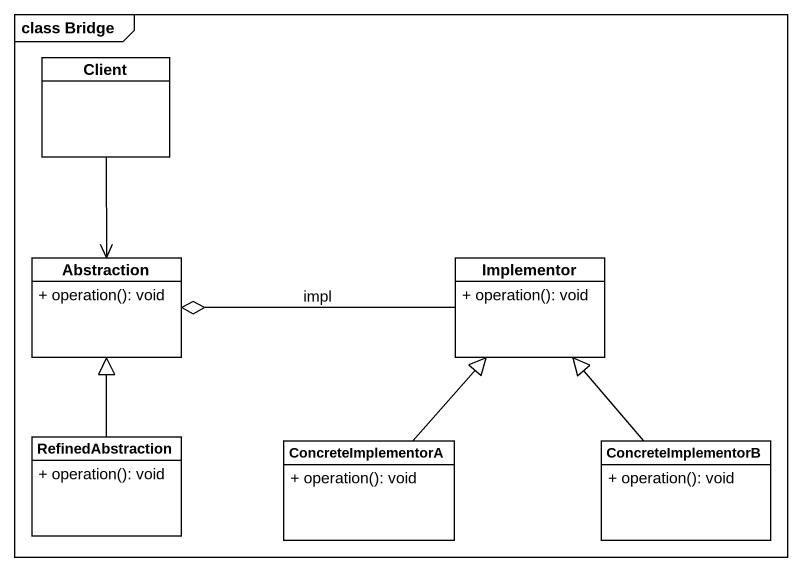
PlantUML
@startuml
mainframe class Bridge
hide circle
hide empty members
skinparam classAttributeIconSize 0
class Client
class Abstraction {
  + operation(): void
}
class Implementor {
  + operation(): void
}
class RefinedAbstraction {
  + operation(): void
}
class ConcreteImplementorA {
  + operation(): void
}
class ConcreteImplementorB {
  + operation(): void
}
Client --> Abstraction
Implementor -left-o Abstraction : impl
RefinedAbstraction -up-|> Abstraction
ConcreteImplementorA -up-|> Implementor
ConcreteImplementorB -up-|> Implementor
@enduml
